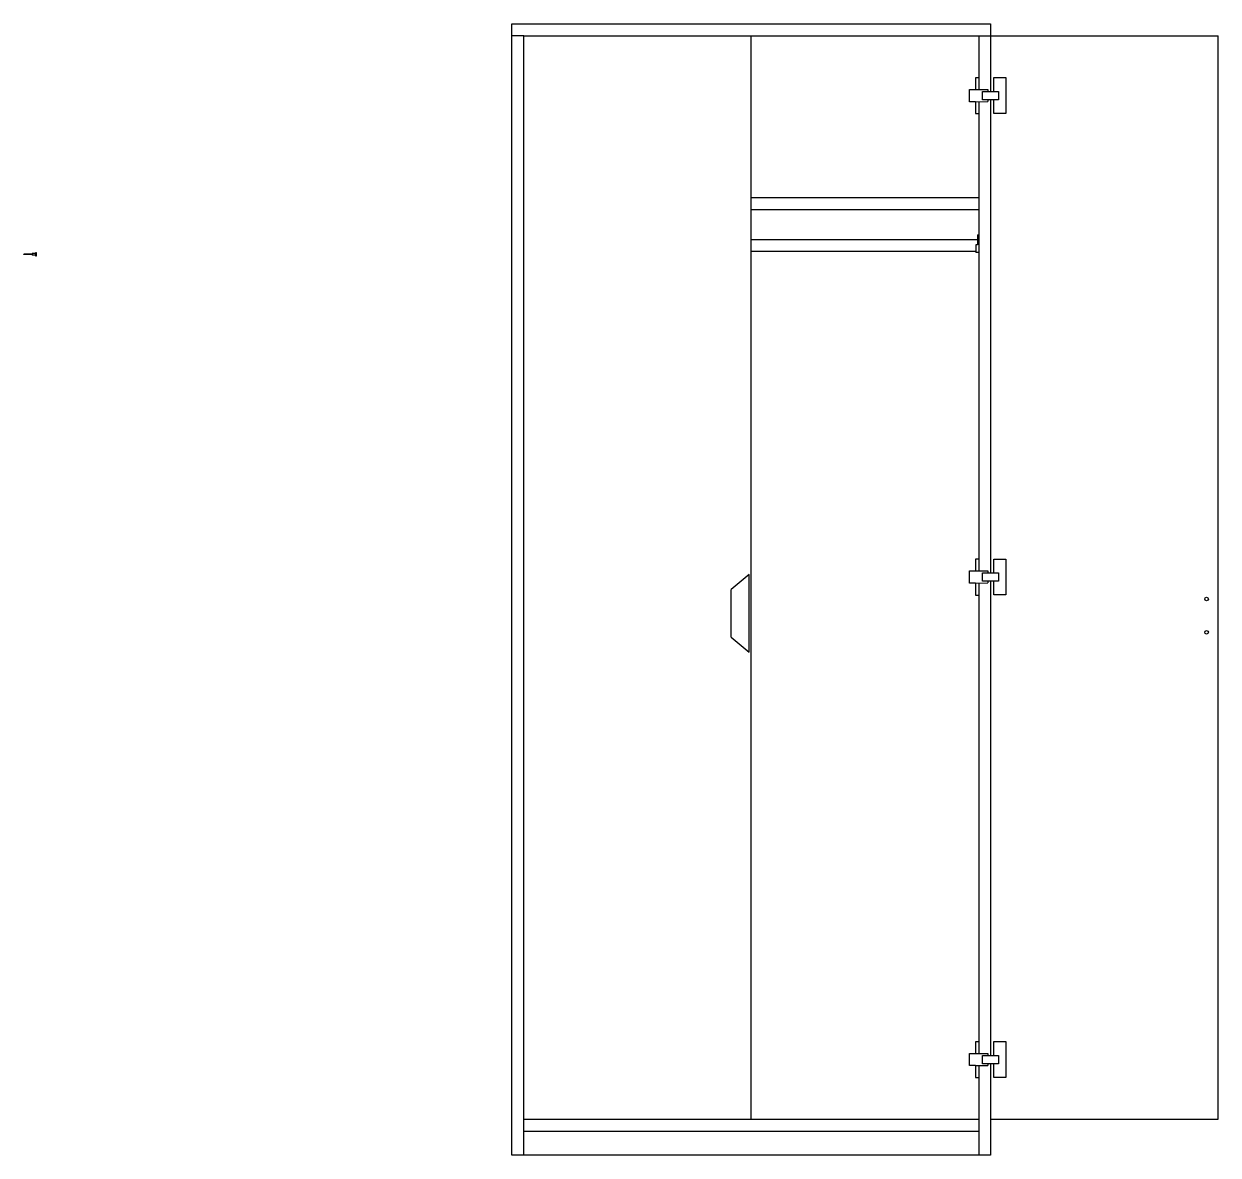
# Model space of a CAD drawing. Header units: millimetres. Extents: x -1607 to 2086, y -1080 to 527.
# Drawn here: x -667.4 to -467.9, y -115.2 to 73.8 of the extents above; entities that cross this region are included whole.
import ezdxf

# ---------------------------------------------------------------- set-up
doc = ezdxf.new("R2010")
doc.units = ezdxf.units.MM
doc.layers.add('Dettagli', color=252, linetype='Continuous')

msp = doc.modelspace()

# ---------------------------------------------------------------- linework, layer by layer
for p, q in [((-583.88, 71.83), (-585.88, 71.83)), ((-545.88, -27.75), (-545.88, 71.83)), ((-507.88, 71.83), (-505.88, 71.83)), ((-505.88, 71.83), (-467.88, 71.83)), ((-467.88, -109.17), (-467.88, 71.83)), ((-545.88, 44.83), (-512.41, 44.83)), ((-512.41, 44.83), (-507.88, 44.83)), ((-545.88, 42.83), (-513.4, 42.83)), ((-513.4, 42.83), (-507.88, 42.83)), ((-545.88, 37.83), (-527.85, 37.83)), ((-527.85, 37.83), (-508.07, 37.83)), ((-545.88, 35.83), (-527.29, 35.83)), ((-527.29, 35.83), (-508.37, 35.83)), ((-546.21, -18.16), (-549.21, -20.66)), ((-549.21, -28.66), (-549.21, -20.66)), ((-545.88, -109.17), (-545.88, -27.75)), ((-549.21, -28.66), (-546.21, -31.16)), ((-583.88, -109.17), (-507.88, -109.17)), ((-505.88, -109.17), (-467.88, -109.17)), ((-585.88, -115.17), (-585.88, -111.17)), ((-583.88, -111.17), (-558.32, -111.17)), ((-558.32, -111.17), (-507.88, -111.17))]:
    msp.add_line(p, q)
for points in [[(-585.88, -115.17), (-585.88, 73.83), (-505.88, 73.83), (-505.88, 62.55)], [(-583.88, -115.17), (-583.88, 71.83), (-507.88, 71.83), (-507.88, 62.85)], [(-507.88, 60.84), (-507.88, -17.58)], [(-505.88, 61.15), (-505.88, -17.88)], [(-546.21, -28.13), (-546.21, -18.16)], [(-507.88, -19.6), (-507.88, -98.21)], [(-505.88, -19.28), (-505.88, -98.52)], [(-546.21, -31.16), (-546.21, -28.13)], [(-505.88, -99.91), (-505.88, -115.17), (-558.27, -115.17)], [(-507.88, -100.23), (-507.88, -115.18)], [(-558.27, -115.17), (-585.88, -115.17)]]:
    msp.add_lwpolyline(points)
at = {"layer": 'Dettagli'}
for p, q in [((-507.89, 64.83), (-508.39, 64.83)), ((-508.39, 64.83), (-508.39, 62.85)), ((-505.35, 64.85), (-503.35, 64.85)), ((-505.35, 62.55), (-505.35, 64.85)), ((-503.35, 64.85), (-503.35, 58.85)), ((-509.39, 60.83), (-509.39, 62.85)), ((-509.39, 62.85), (-508.36, 62.85)), ((-508.36, 62.85), (-506.36, 62.85)), ((-506.36, 62.85), (-506.36, 62.55)), ((-508.39, 60.83), (-509.39, 60.83)), ((-508.39, 60.83), (-506.36, 60.85)), ((-508.39, 60.83), (-508.39, 58.83)), ((-506.36, 61.15), (-506.36, 60.85)), ((-505.35, 58.85), (-505.35, 61.15)), ((-508.39, 58.83), (-507.88, 58.83)), ((-503.35, 58.85), (-505.35, 58.85)), ((-508.07, 38.59), (-507.88, 38.59)), ((-508.07, 38.59), (-508.07, 36.92)), ((-508.07, 36.92), (-508.37, 36.92)), ((-508.37, 36.92), (-508.37, 35.63)), ((-666.01, 35.41), (-667.37, 35.37)), ((-667.37, 35.27), (-667.37, 35.37)), ((-666.01, 35.23), (-667.37, 35.27)), ((-665.41, 35.47), (-666.01, 35.47)), ((-666.01, 35.47), (-666.01, 35.17)), ((-665.41, 35.17), (-666.01, 35.17)), ((-665.26, 35.57), (-665.41, 35.57)), ((-665.41, 35.57), (-665.41, 35.07)), ((-665.41, 35.07), (-665.26, 35.07)), ((-665.26, 35.07), (-665.26, 35.57)), ((-507.88, 35.63), (-508.37, 35.63)), ((-507.89, -15.6), (-508.39, -15.6)), ((-508.39, -15.6), (-508.39, -17.58)), ((-505.35, -15.58), (-503.35, -15.58)), ((-505.35, -17.88), (-505.35, -15.58)), ((-503.35, -15.58), (-503.35, -21.58)), ((-509.39, -19.6), (-509.39, -17.58)), ((-509.39, -17.58), (-508.36, -17.58)), ((-508.36, -17.58), (-506.36, -17.58)), ((-506.36, -17.58), (-506.36, -17.88)), ((-508.39, -19.6), (-509.39, -19.6)), ((-508.39, -19.6), (-506.36, -19.58)), ((-508.39, -19.6), (-508.39, -21.6)), ((-506.36, -19.28), (-506.36, -19.58)), ((-505.35, -21.58), (-505.35, -19.28)), ((-508.39, -21.6), (-507.88, -21.6)), ((-503.35, -21.58), (-505.35, -21.58)), ((-507.89, -96.23), (-508.39, -96.23)), ((-508.39, -96.23), (-508.39, -98.21)), ((-505.35, -96.21), (-503.35, -96.21)), ((-505.35, -98.52), (-505.35, -96.21)), ((-503.35, -96.21), (-503.35, -102.21)), ((-509.39, -100.23), (-509.39, -98.21)), ((-509.39, -98.21), (-508.36, -98.21)), ((-508.36, -98.21), (-506.36, -98.21)), ((-506.36, -98.21), (-506.36, -98.52)), ((-508.39, -100.23), (-509.39, -100.23)), ((-508.39, -100.23), (-506.36, -100.21)), ((-508.39, -100.23), (-508.39, -102.23)), ((-506.36, -99.91), (-506.36, -100.21)), ((-505.35, -102.21), (-505.35, -99.91)), ((-508.39, -102.23), (-507.88, -102.23)), ((-503.35, -102.21), (-505.35, -102.21))]:
    msp.add_line(p, q, dxfattribs=at)
for points in [[(-507.23, 62.55), (-504.57, 62.55), (-504.57, 61.15), (-507.23, 61.15)], [(-507.23, -17.88), (-504.57, -17.88), (-504.57, -19.28), (-507.23, -19.28)], [(-507.23, -98.52), (-504.57, -98.52), (-504.57, -99.91), (-507.23, -99.91)]]:
    msp.add_lwpolyline(points, close=True, dxfattribs=at)
for centre in [(-469.81, -22.27), (-469.81, -27.83)]:
    msp.add_circle(centre, 0.3, dxfattribs=at)

doc.saveas('drawing.dxf')
